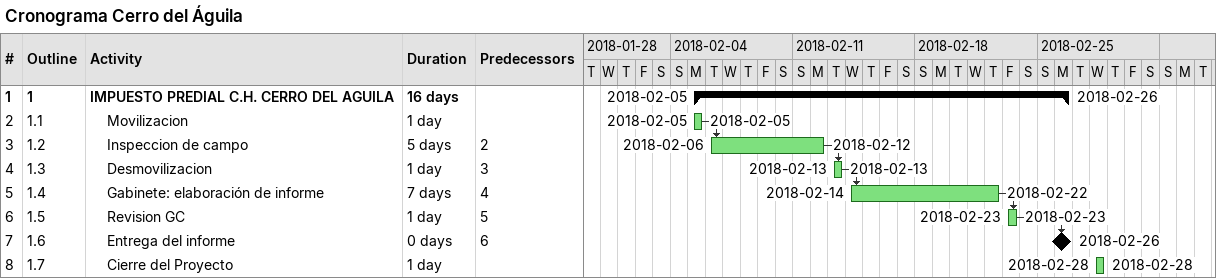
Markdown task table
Cronograma Cerro del Águila

| ID | WBS | Task | Duration | Start | Finish | Predecessors |
|---|---|---|---|---|---|---|
| 1 | 1 | **IMPUESTO PREDIAL C.H. CERRO DEL AGUILA** | 16d | 2018-02-05 | 2018-02-26 |  |
| 2 | 1.1 | Movilizacion | 1d | 2018-02-05 | 2018-02-05 |  |
| 3 | 1.2 | Inspeccion de campo | 5d | 2018-02-06 | 2018-02-12 | 2 |
| 4 | 1.3 | Desmovilizacion | 1d | 2018-02-13 | 2018-02-13 | 3 |
| 5 | 1.4 | Gabinete: elaboración de informe | 7d | 2018-02-14 | 2018-02-22 | 4 |
| 6 | 1.5 | Revision GC | 1d | 2018-02-23 | 2018-02-23 | 5 |
| 7 | 1.6 | Entrega del informe | 0d | 2018-02-26 | 2018-02-26 | 6 |
| 8 | 1.7 | Cierre del Proyecto | 1d | 2018-02-28 | 2018-02-28 |  |
